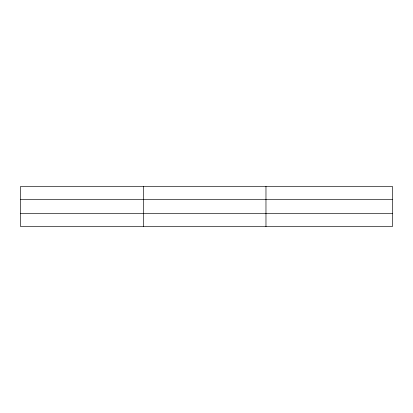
<?xml version="1.0" encoding="UTF-8"?>
<svg xmlns="http://www.w3.org/2000/svg" width="413" height="413" viewBox="0 0 413 413"><rect width="100%" height="100%" fill="white"/><g stroke="black" fill="none" stroke-linecap="round" stroke-linejoin="round"><path stroke-width="0.62" d="M143.311 186.356L143.311 226.644M265.972 186.356L265.972 226.644M392.35 199.649L392.35 186.356L20.65 186.356L20.65 226.644L392.35 226.644L392.35 199.649L20.65 199.649M20.65 213.351L392.35 213.351"/></g></svg>
